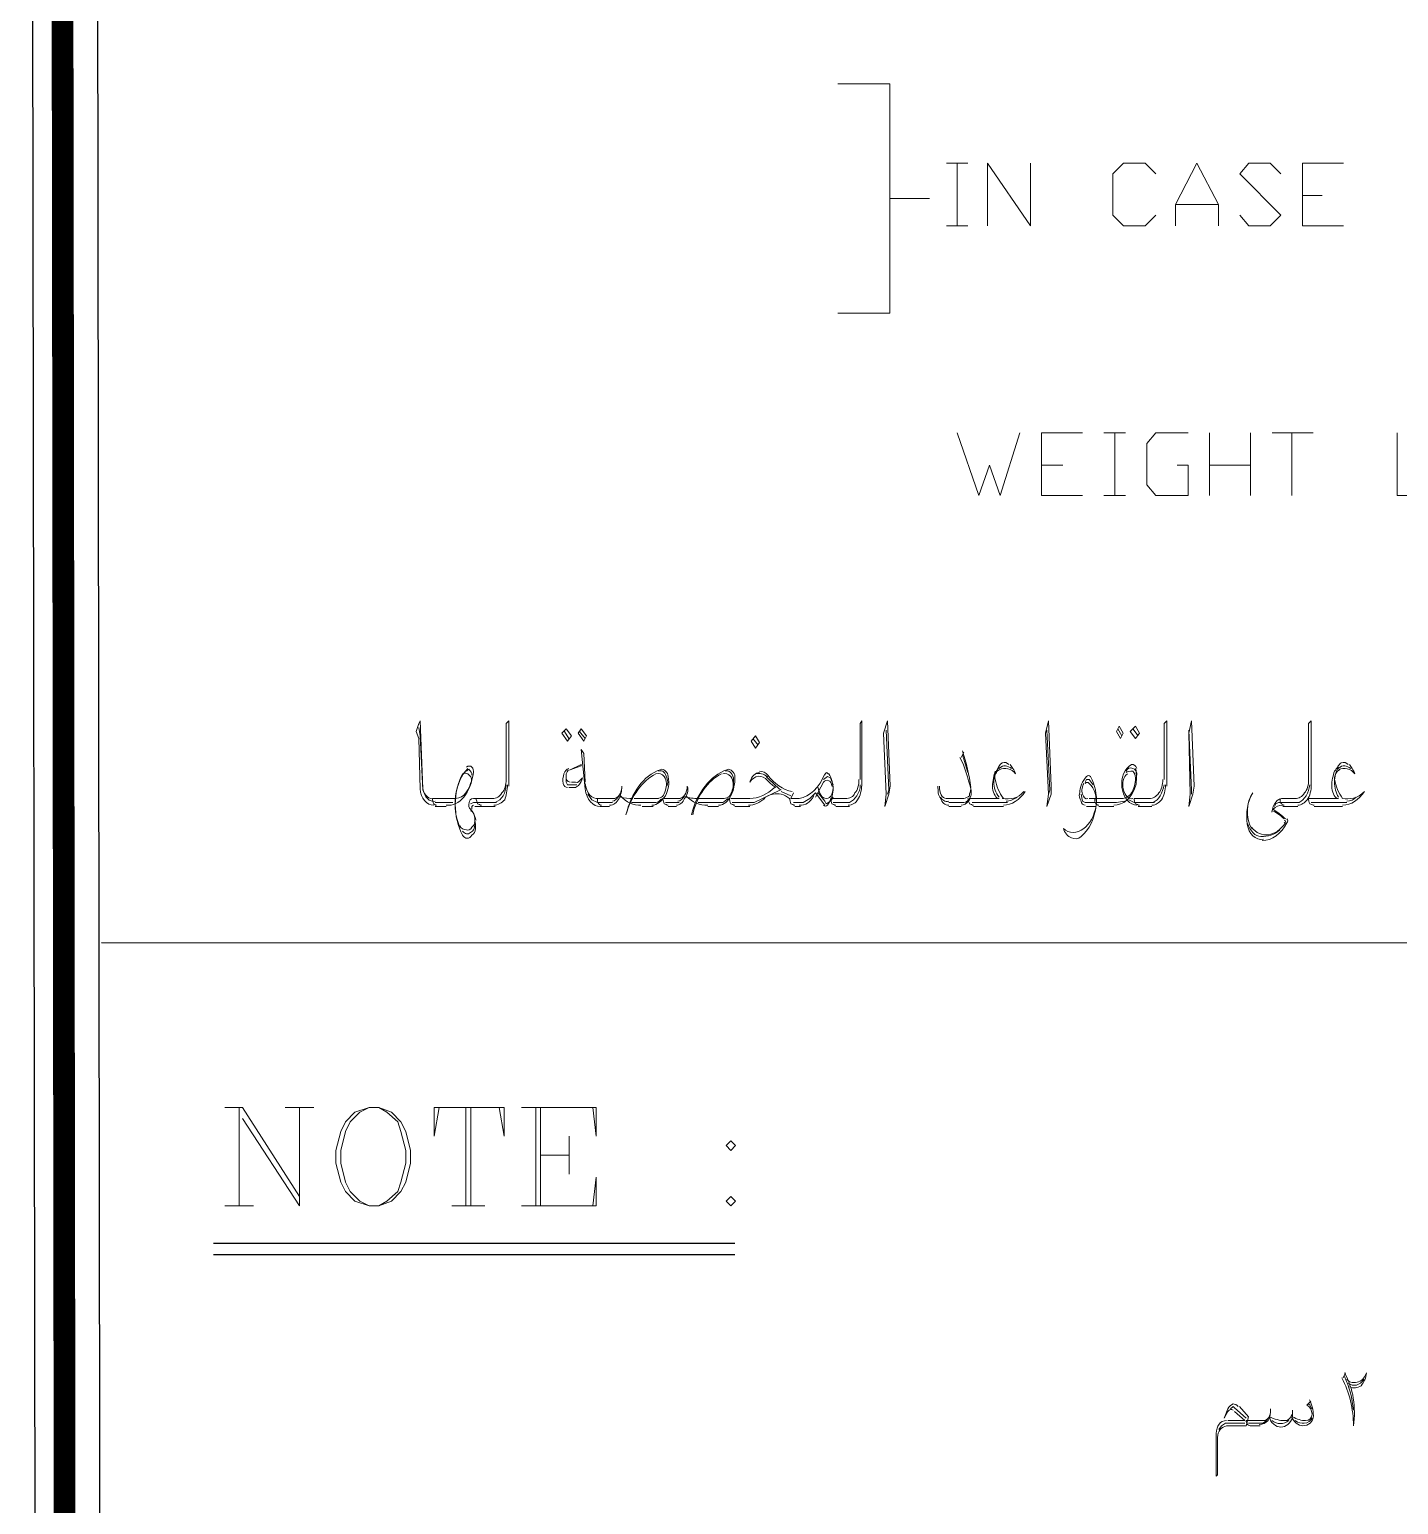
# Paper-space layout 'SM_Geared_A0' of a CAD drawing. Header units: millimetres. Extents: x 3 to 1211, y 0 to 841.
# Drawn here: x 1016.9 to 1087.3, y 631 to 706.8 of the extents above; entities that cross this region are included whole.
import ezdxf

# ---------------------------------------------------------------- set-up
doc = ezdxf.new("R2010")
doc.units = ezdxf.units.MM
doc.layers.add('ACDC BANDA', color=7, linetype='Continuous')

psp = doc.layouts.new('SM_Geared_A0')

# ---------------------------------------------------------------- linework, layer by layer
at = {"transparency": 33554666}
for p, q in [((1020.585, 659.884), (1170.022, 659.826)), ((1026.347, 644.416), (1053.145, 644.416)), ((1026.347, 643.837), (1053.145, 643.837))]:
    psp.add_line(p, q, dxfattribs=at)
at = {"lineweight": 20, "transparency": 33554666}
for points in [[(1058.453, 704.031), (1061.124, 704.031), (1061.124, 692.248), (1058.453, 692.248)], [(1064.03, 699.946), (1065.13, 699.946), (1065.13, 699.946)], [(1064.58, 699.946), (1064.58, 696.725), (1064.58, 696.725)], [(1066.151, 696.725), (1066.151, 699.946), (1068.351, 696.725), (1068.351, 699.946)], [(1074.793, 697.275), (1074.243, 696.725), (1073.143, 696.725), (1072.593, 697.275), (1072.593, 699.396), (1073.143, 699.946), (1074.243, 699.946), (1074.793, 699.396)], [(1075.814, 696.725), (1075.814, 697.825), (1076.914, 699.946), (1078.013, 697.825), (1078.013, 696.725)], [(1079.113, 697.275), (1079.585, 696.725), (1080.684, 696.725), (1081.234, 697.275), (1079.113, 699.396), (1079.585, 699.946), (1080.684, 699.946), (1081.234, 699.396)], [(1082.334, 696.725), (1082.334, 699.946), (1084.455, 699.946)], [(1061.124, 698.139), (1063.166, 698.139), (1063.166, 698.139)], [(1075.814, 697.825), (1078.013, 697.825), (1078.013, 697.825)], [(1082.334, 698.296), (1083.355, 698.296), (1083.355, 698.296)], [(1064.03, 696.725), (1065.13, 696.725), (1065.13, 696.725)], [(1082.334, 696.725), (1084.455, 696.725), (1084.455, 696.725)], [(1064.592, 686.079), (1065.691, 682.858), (1066.241, 684.429), (1066.791, 682.858), (1067.813, 686.079)], [(1068.912, 682.858), (1068.912, 686.079), (1071.033, 686.079)], [(1072.133, 686.079), (1073.233, 686.079), (1073.233, 686.079)], [(1072.683, 686.079), (1072.683, 682.858), (1072.683, 682.858)], [(1075.904, 684.429), (1076.454, 684.429), (1076.454, 682.858), (1074.804, 682.858), (1074.333, 683.408), (1074.333, 685.529), (1074.804, 686.079), (1076.454, 686.079)], [(1077.554, 682.858), (1077.554, 686.079), (1077.554, 686.079)], [(1079.675, 686.079), (1079.675, 682.858), (1079.675, 682.858)], [(1080.774, 686.079), (1082.895, 686.079), (1082.895, 686.079)], [(1081.796, 686.079), (1081.796, 682.858), (1081.796, 682.858)], [(1087.216, 686.079), (1087.216, 682.858), (1089.337, 682.858)], [(1068.912, 684.429), (1070.012, 684.429), (1070.012, 684.429)], [(1077.554, 684.429), (1079.675, 684.429), (1079.675, 684.429)], [(1068.912, 682.858), (1071.033, 682.858), (1071.033, 682.858)], [(1072.133, 682.858), (1073.233, 682.858), (1073.233, 682.858)], [(1037.116, 667.777), (1036.976, 671.28), (1036.906, 671.14), (1036.766, 670.719), (1036.906, 670.369), (1036.976, 667.777)], [(1041.39, 671.14), (1041.53, 671.28), (1041.53, 667.917)], [(1059.605, 671.14), (1059.675, 671.28), (1059.675, 667.917)], [(1075.228, 671.14), (1075.368, 671.28), (1075.368, 667.917)], [(1082.654, 671.14), (1082.794, 671.28), (1082.794, 667.917)], [(1037.116, 667.707), (1036.976, 670.509), (1036.906, 670.929)], [(1041.39, 668.267), (1041.39, 671.14), (1041.39, 671.14)], [(1044.613, 670.369), (1044.402, 670.719), (1044.402, 670.719)], [(1045.453, 670.369), (1045.173, 670.719), (1045.173, 670.719)], [(1059.605, 668.267), (1059.605, 671.14), (1059.605, 671.14)], [(1061.006, 667.497), (1061.076, 667.707), (1060.936, 670.789)], [(1069.273, 667.497), (1069.343, 667.707), (1069.203, 670.789)], [(1073.056, 670.509), (1072.846, 670.859), (1072.846, 670.859)], [(1073.897, 670.509), (1073.617, 670.859), (1073.617, 670.859)], [(1075.228, 668.267), (1075.228, 671.14), (1075.228, 671.14)], [(1076.629, 667.497), (1076.629, 667.707), (1076.489, 670.789)], [(1082.654, 668.267), (1082.654, 671.14), (1082.654, 671.14)], [(1045.453, 668.127), (1045.383, 669.598), (1045.243, 669.808), (1045.453, 667.777)], [(1054.351, 670.019), (1054.07, 670.369), (1054.07, 670.369)], [(1045.243, 668.968), (1045.243, 669.038), (1044.683, 668.758)], [(1064.929, 669.668), (1064.789, 669.388), (1064.789, 669.388)], [(1064.859, 669.528), (1065.14, 668.617), (1065.14, 668.617)], [(1045.033, 667.987), (1044.543, 667.987), (1044.472, 668.127), (1044.472, 668.407)], [(1044.683, 668.758), (1045.243, 668.968), (1045.243, 668.968)], [(1058.204, 667.987), (1058.064, 668.337), (1057.924, 668.407), (1057.713, 668.267)], [(1071.165, 668.127), (1071.235, 668.267), (1071.375, 668.267), (1071.585, 667.987)], [(1044.613, 667.847), (1044.963, 667.847), (1044.963, 667.847)], [(1044.963, 668.127), (1044.753, 668.127), (1044.753, 668.127)], [(1046.364, 667.076), (1046.084, 667.076), (1045.804, 667.216), (1045.593, 667.497)], [(1055.472, 667.707), (1054.14, 667.076), (1053.02, 667.076)], [(1056.032, 667.426), (1055.542, 667.637), (1055.542, 667.637)], [(1056.032, 667.286), (1056.172, 667.567), (1056.172, 667.567)], [(1057.293, 667.567), (1057.013, 667.286), (1056.663, 667.076), (1056.172, 667.076)], [(1057.713, 668.127), (1057.293, 667.356), (1057.293, 667.356)], [(1057.783, 666.936), (1057.293, 667.567), (1057.293, 667.567)], [(1057.433, 667.567), (1057.783, 667.146), (1057.854, 667.006), (1058.064, 667.146), (1058.204, 667.356)], [(1071.655, 667.076), (1071.165, 667.076), (1071.024, 667.146), (1070.954, 667.497)], [(1037.607, 667.286), (1038.728, 667.286), (1038.728, 667.286)], [(1038.658, 667.076), (1037.747, 667.076), (1037.747, 667.076)], [(1037.747, 666.866), (1037.957, 666.866), (1037.957, 666.866)], [(1038.307, 666.866), (1037.887, 666.866), (1037.887, 666.866)], [(1040.129, 667.076), (1039.709, 667.076), (1039.568, 667.006)], [(1040.059, 667.286), (1039.709, 667.286), (1039.709, 667.286)], [(1039.779, 666.866), (1040.269, 666.866), (1040.269, 666.866)], [(1039.919, 667.286), (1040.689, 667.286), (1040.689, 667.286)], [(1040.9, 667.076), (1040.059, 667.076), (1040.059, 667.076)], [(1040.829, 666.866), (1040.129, 666.866), (1040.129, 666.866)], [(1046.995, 667.286), (1046.084, 667.286), (1046.084, 667.286)], [(1046.854, 667.076), (1046.224, 667.076), (1046.224, 667.076)], [(1046.224, 666.866), (1046.504, 666.866), (1046.504, 666.866)], [(1046.364, 666.866), (1046.714, 666.866), (1046.714, 666.866)], [(1049.096, 667.076), (1047.835, 667.076), (1047.835, 667.076)], [(1047.975, 667.286), (1049.236, 667.286), (1049.236, 667.286)], [(1048.956, 666.866), (1048.396, 666.866), (1048.396, 666.866)], [(1050.357, 667.286), (1049.517, 667.286), (1049.517, 667.286)], [(1050.287, 667.076), (1049.587, 667.076), (1049.587, 667.076)], [(1049.727, 666.866), (1050.147, 666.866), (1050.147, 666.866)], [(1052.529, 667.076), (1051.268, 667.076), (1051.268, 667.076)], [(1051.338, 667.286), (1052.599, 667.286), (1052.599, 667.286)], [(1052.319, 666.866), (1051.758, 666.866), (1051.758, 666.866)], [(1053.93, 667.286), (1052.949, 667.286), (1052.949, 667.286)], [(1053.16, 666.866), (1053.93, 666.866), (1053.93, 666.866)], [(1056.032, 667.286), (1056.452, 667.286), (1056.452, 667.286)], [(1056.522, 666.866), (1056.242, 666.866), (1056.242, 666.866)], [(1058.134, 667.286), (1058.904, 667.286), (1058.904, 667.286)], [(1059.045, 667.076), (1058.204, 667.076), (1058.204, 667.076)], [(1059.045, 666.866), (1058.344, 666.866), (1058.344, 666.866)], [(1064.929, 667.286), (1064.019, 667.286), (1064.019, 667.286)], [(1064.929, 667.076), (1064.159, 667.076), (1064.159, 667.076)], [(1064.159, 666.866), (1064.789, 666.866), (1064.789, 666.866)], [(1066.751, 667.286), (1065.21, 667.286), (1065.21, 667.286)], [(1067.171, 667.076), (1065.35, 667.076), (1065.35, 667.076)], [(1065.42, 666.866), (1066.961, 666.866), (1066.961, 666.866)], [(1071.235, 666.866), (1071.725, 666.866), (1071.725, 666.866)], [(1071.725, 667.286), (1071.375, 667.286), (1071.375, 667.286)], [(1073.056, 667.286), (1071.655, 667.286), (1071.655, 667.286)], [(1073.196, 667.146), (1072.776, 667.076), (1071.725, 667.076)], [(1071.865, 666.866), (1072.636, 666.866), (1072.636, 666.866)], [(1073.967, 667.076), (1073.687, 667.076), (1073.406, 667.216)], [(1073.897, 667.286), (1073.687, 667.286), (1073.687, 667.286)], [(1073.757, 667.286), (1074.527, 667.286), (1074.527, 667.286)], [(1074.737, 667.076), (1073.897, 667.076), (1073.897, 667.076)], [(1073.897, 666.866), (1074.107, 666.866), (1074.107, 666.866)], [(1074.597, 666.866), (1073.967, 666.866), (1073.967, 666.866)], [(1081.463, 667.076), (1081.113, 667.076), (1080.973, 667.006), (1080.903, 666.866)], [(1081.253, 667.286), (1081.953, 667.286), (1081.953, 667.286)], [(1082.164, 667.076), (1081.323, 667.076), (1081.323, 667.076)], [(1081.323, 666.866), (1081.533, 666.866), (1081.533, 666.866)], [(1082.094, 666.866), (1081.463, 666.866), (1081.463, 666.866)], [(1084.195, 667.286), (1082.654, 667.286), (1082.654, 667.286)], [(1084.616, 667.076), (1082.794, 667.076), (1082.794, 667.076)], [(1082.934, 666.866), (1084.405, 666.866), (1084.405, 666.866)], [(1026.933, 651.39), (1027.83, 651.39), (1027.83, 651.39)], [(1027.667, 651.39), (1027.667, 646.334), (1027.667, 646.334)], [(1027.83, 651.39), (1030.766, 646.823), (1030.766, 646.823)], [(1027.83, 650.819), (1030.766, 646.334), (1030.766, 651.39)], [(1030.032, 651.39), (1031.5, 651.39), (1031.5, 651.39)], [(1034.354, 651.39), (1033.62, 651.145), (1033.13, 650.656), (1032.886, 650.166), (1032.641, 649.188), (1032.641, 648.535), (1032.886, 647.557), (1033.13, 647.068), (1033.62, 646.578), (1034.354, 646.334), (1034.843, 646.334), (1035.495, 646.578), (1035.985, 647.068), (1036.229, 647.557), (1036.474, 648.535), (1036.474, 649.188), (1036.229, 650.166), (1035.985, 650.656), (1035.495, 651.145), (1034.843, 651.39), (1034.354, 651.39), (1033.864, 651.145), (1033.375, 650.656), (1033.13, 650.166), (1032.886, 649.188), (1032.886, 648.535), (1033.13, 647.557), (1033.375, 647.068), (1033.864, 646.578), (1034.354, 646.334)], [(1034.843, 646.334), (1035.251, 646.578), (1035.821, 647.068), (1035.985, 647.557), (1036.229, 648.535), (1036.229, 649.188), (1035.985, 650.166), (1035.821, 650.656), (1035.251, 651.145), (1034.843, 651.39)], [(1037.942, 651.39), (1037.697, 649.922), (1037.697, 651.39), (1041.285, 651.39), (1041.285, 649.922), (1041.04, 651.39)], [(1039.328, 651.39), (1039.328, 646.334), (1039.328, 646.334)], [(1039.573, 651.39), (1039.573, 646.334), (1039.573, 646.334)], [(1042.182, 651.39), (1046.015, 651.39), (1046.015, 649.922), (1045.852, 651.39)], [(1042.916, 651.39), (1042.916, 646.334), (1042.916, 646.334)], [(1043.161, 651.39), (1043.161, 646.334), (1043.161, 646.334)], [(1044.628, 649.922), (1044.628, 647.965), (1044.628, 647.965)], [(1043.161, 648.943), (1044.628, 648.943), (1044.628, 648.943)], [(1042.182, 646.334), (1046.015, 646.334), (1046.015, 647.802), (1045.852, 646.334)], [(1026.933, 646.334), (1028.401, 646.334), (1028.401, 646.334)], [(1038.594, 646.334), (1040.306, 646.334), (1040.306, 646.334)], [(1084.56, 637.752), (1084.427, 637.486), (1084.427, 637.486)], [(1078.308, 635.424), (1078.508, 635.89), (1078.508, 635.89)], [(1078.508, 635.757), (1078.308, 635.424), (1078.308, 635.424)], [(1079.107, 636.023), (1079.572, 635.491), (1079.439, 635.025), (1078.441, 635.025)], [(1078.508, 635.291), (1079.373, 635.291), (1078.841, 635.757)], [(1078.641, 635.89), (1078.774, 636.023), (1078.841, 635.956), (1079.439, 635.424)], [(1082.765, 636.289), (1082.565, 636.089), (1082.565, 636.089)], [(1079.373, 635.158), (1078.375, 635.158), (1078.175, 635.025), (1078.042, 634.826)], [(1080.304, 635.291), (1079.439, 635.291), (1079.439, 635.291)], [(1080.304, 635.158), (1079.572, 635.158), (1079.572, 635.158)], [(1079.705, 635.025), (1080.171, 635.025), (1080.171, 635.025)], [(1077.976, 634.427), (1077.976, 632.498), (1077.909, 632.431), (1077.909, 634.626)]]:
    psp.add_lwpolyline(points, dxfattribs=at)
for points in [[(1060.866, 666.866), (1061.076, 667.497), (1061.146, 667.917), (1061.006, 671.28), (1060.796, 670.649), (1060.936, 667.497)], [(1069.203, 666.866), (1069.413, 667.497), (1069.413, 667.917), (1069.273, 671.28), (1069.133, 670.649), (1069.273, 667.497)], [(1076.489, 666.866), (1076.699, 667.497), (1076.769, 667.917), (1076.629, 671.28), (1076.489, 670.649), (1076.559, 667.497)], [(1044.753, 670.509), (1044.472, 670.859), (1044.262, 670.649), (1044.543, 670.229)], [(1045.523, 670.509), (1045.243, 670.859), (1045.103, 670.649), (1045.383, 670.229)], [(1054.421, 670.159), (1054.211, 670.509), (1054, 670.229), (1054.211, 669.878)], [(1073.126, 670.649), (1072.916, 670.999), (1072.776, 670.719), (1072.986, 670.369)], [(1073.967, 670.649), (1073.757, 670.999), (1073.476, 670.719), (1073.757, 670.369)], [(1052.946, 649.677), (1052.701, 649.432), (1052.946, 649.188), (1053.191, 649.432)], [(1052.946, 646.823), (1052.701, 646.578), (1052.946, 646.334), (1053.191, 646.578)]]:
    psp.add_lwpolyline(points, close=True, dxfattribs=at)
at = {"lineweight": 20, "transparency": 33554666, "extrusion": (0, 0, 9.96918)}
for points in [[(1065.28, 667.777), (1065.14, 668.337), (1064.999, 668.898), (1064.719, 669.388)], [(1065.28, 667.847), (1065.21, 668.477), (1065.069, 669.108), (1064.859, 669.738)], [(1066.891, 669.108), (1066.751, 669.038), (1066.681, 668.828), (1066.611, 668.687)], [(1067.381, 668.828), (1067.171, 668.968), (1066.961, 669.038), (1066.751, 668.828)], [(1067.241, 669.038), (1067.171, 669.108), (1067.031, 669.178), (1066.891, 669.108)], [(1067.592, 668.547), (1067.522, 668.758), (1067.381, 668.898), (1067.311, 669.038)], [(1073.827, 668.828), (1073.757, 668.968), (1073.687, 669.038), (1073.546, 669.038)], [(1084.335, 669.108), (1084.195, 669.038), (1084.125, 668.828), (1083.985, 668.687)], [(1084.826, 668.828), (1084.616, 668.968), (1084.405, 669.038), (1084.195, 668.828)], [(1084.686, 669.038), (1084.616, 669.108), (1084.476, 669.178), (1084.335, 669.108)], [(1085.036, 668.547), (1084.966, 668.758), (1084.826, 668.898), (1084.756, 669.038)], [(1038.307, 666.936), (1039.008, 666.866), (1039.568, 667.567), (1039.709, 668.617)], [(1039.428, 668.828), (1038.728, 668.127), (1038.588, 666.796), (1039.008, 665.815)], [(1039.148, 668.547), (1038.658, 667.637), (1038.658, 666.306), (1039.148, 665.395)], [(1044.613, 668.828), (1044.402, 668.758), (1044.262, 668.407), (1044.332, 668.057)], [(1044.963, 667.847), (1045.103, 667.917), (1045.243, 668.057), (1045.313, 668.337)], [(1044.963, 668.127), (1045.103, 668.057), (1045.173, 668.197), (1045.313, 668.337)], [(1049.306, 668.758), (1048.466, 668.477), (1047.835, 667.567), (1047.555, 666.446)], [(1049.096, 668.547), (1048.396, 668.197), (1047.835, 667.426), (1047.555, 666.446)], [(1049.657, 668.337), (1049.587, 668.617), (1049.447, 668.758), (1049.236, 668.687)], [(1049.657, 667.917), (1049.727, 668.057), (1049.727, 668.197), (1049.657, 668.337)], [(1052.739, 668.758), (1051.899, 668.477), (1051.198, 667.567), (1050.918, 666.446)], [(1052.459, 668.547), (1051.758, 668.197), (1051.198, 667.426), (1050.988, 666.446)], [(1053.09, 668.337), (1053.02, 668.617), (1052.809, 668.758), (1052.669, 668.687)], [(1053.09, 667.917), (1053.09, 668.057), (1053.09, 668.197), (1053.09, 668.337)], [(1054.421, 668.617), (1054.211, 668.617), (1054, 668.407), (1053.93, 668.127)], [(1054.841, 668.197), (1054.561, 668.547), (1054.14, 668.477), (1053.93, 668.127)], [(1054.841, 668.407), (1054.631, 668.547), (1054.421, 668.617), (1054.211, 668.547)], [(1054.841, 668.477), (1054.771, 668.617), (1054.561, 668.687), (1054.421, 668.687)], [(1054.771, 668.407), (1055.051, 668.127), (1055.261, 667.917), (1055.542, 667.707)], [(1054.841, 668.477), (1055.191, 668.057), (1055.612, 667.707), (1056.102, 667.637)], [(1056.452, 667.286), (1057.013, 667.356), (1057.503, 667.847), (1057.783, 668.547)], [(1066.541, 668.687), (1066.471, 668.477), (1066.401, 668.197), (1066.401, 667.917)], [(1066.751, 668.758), (1066.611, 668.687), (1066.471, 668.477), (1066.541, 668.267)], [(1066.541, 668.267), (1066.611, 667.917), (1066.751, 667.567), (1066.961, 667.286)], [(1067.592, 668.547), (1067.381, 668.828), (1067.031, 668.898), (1066.751, 668.758)], [(1071.235, 668.407), (1071.024, 668.197), (1070.884, 667.847), (1070.884, 667.567)], [(1071.445, 668.407), (1071.375, 668.477), (1071.305, 668.477), (1071.235, 668.407)], [(1071.725, 666.936), (1071.795, 667.497), (1071.655, 667.987), (1071.445, 668.407)], [(1073.757, 667.917), (1073.827, 668.197), (1073.827, 668.547), (1073.757, 668.828)], [(1083.985, 668.687), (1083.915, 668.477), (1083.845, 668.197), (1083.845, 667.917)], [(1084.265, 668.758), (1084.055, 668.687), (1083.985, 668.477), (1083.985, 668.267)], [(1083.985, 668.267), (1084.055, 667.917), (1084.195, 667.567), (1084.405, 667.286)], [(1085.036, 668.547), (1084.826, 668.828), (1084.476, 668.898), (1084.195, 668.758)], [(1036.976, 667.777), (1036.976, 667.286), (1037.327, 666.936), (1037.677, 666.936)], [(1037.116, 667.777), (1037.186, 667.426), (1037.467, 667.216), (1037.677, 667.286)], [(1037.116, 667.777), (1037.186, 667.356), (1037.467, 667.076), (1037.747, 667.146)], [(1038.658, 667.286), (1039.078, 667.216), (1039.428, 667.567), (1039.568, 668.057)], [(1040.829, 667.076), (1041.18, 667.216), (1041.39, 667.567), (1041.39, 667.987)], [(1044.332, 668.057), (1044.332, 667.917), (1044.472, 667.847), (1044.543, 667.847)], [(1045.453, 668.057), (1045.523, 667.567), (1045.804, 667.216), (1046.154, 667.286)], [(1045.453, 667.777), (1045.523, 667.216), (1045.874, 666.866), (1046.224, 666.866)], [(1046.925, 667.286), (1047.135, 667.286), (1047.345, 667.567), (1047.345, 667.917)], [(1049.166, 667.286), (1049.377, 667.286), (1049.517, 667.426), (1049.587, 667.707)], [(1050.287, 667.286), (1050.497, 667.286), (1050.708, 667.567), (1050.708, 667.917)], [(1052.599, 667.286), (1052.809, 667.286), (1052.949, 667.426), (1053.02, 667.707)], [(1053.93, 667.286), (1054.351, 667.286), (1054.841, 667.497), (1055.191, 667.847)], [(1055.121, 667.497), (1054.911, 667.497), (1054.771, 667.356), (1054.631, 667.286)], [(1054.841, 668.197), (1054.981, 668.057), (1055.121, 667.917), (1055.261, 667.847)], [(1055.962, 667.286), (1055.682, 667.497), (1055.402, 667.567), (1055.121, 667.497)], [(1057.433, 667.847), (1057.503, 667.497), (1057.643, 667.286), (1057.854, 667.286)], [(1059.045, 667.076), (1059.325, 667.216), (1059.605, 667.567), (1059.605, 667.987)], [(1063.668, 667.917), (1063.668, 667.567), (1063.808, 667.286), (1064.019, 667.286)], [(1066.401, 667.917), (1066.401, 667.637), (1066.541, 667.356), (1066.681, 667.286)], [(1066.891, 667.286), (1067.311, 667.216), (1067.732, 667.286), (1068.012, 667.637)], [(1066.961, 666.936), (1067.381, 666.936), (1067.802, 667.216), (1068.082, 667.637)], [(1071.375, 668.057), (1071.305, 668.127), (1071.235, 668.127), (1071.165, 668.057)], [(1071.725, 666.936), (1071.795, 667.356), (1071.655, 667.777), (1071.375, 668.057)], [(1072.636, 666.936), (1073.126, 666.936), (1073.546, 667.286), (1073.757, 667.917)], [(1074.667, 667.076), (1074.948, 667.216), (1075.158, 667.567), (1075.228, 667.987)], [(1079.782, 667.567), (1079.431, 667.076), (1079.431, 666.306), (1079.712, 665.745)], [(1079.782, 667.567), (1079.501, 667.146), (1079.431, 666.516), (1079.501, 665.955)], [(1082.164, 667.076), (1082.444, 667.216), (1082.654, 667.567), (1082.724, 667.987)], [(1083.845, 667.917), (1083.845, 667.637), (1083.985, 667.356), (1084.125, 667.286)], [(1084.405, 666.936), (1084.826, 666.936), (1085.246, 667.216), (1085.526, 667.637)], [(1084.405, 667.286), (1084.756, 667.216), (1085.176, 667.286), (1085.526, 667.637)], [(1039.849, 666.165), (1039.779, 666.376), (1039.709, 666.586), (1039.568, 666.726)], [(1046.854, 667.146), (1046.995, 667.146), (1047.065, 667.286), (1047.205, 667.426)], [(1047.275, 667.426), (1047.555, 667.076), (1047.975, 666.936), (1048.326, 666.936)], [(1047.275, 667.356), (1047.485, 667.286), (1047.695, 667.286), (1047.905, 667.286)], [(1049.096, 667.076), (1049.236, 667.076), (1049.306, 667.216), (1049.447, 667.286)], [(1050.217, 667.146), (1050.357, 667.146), (1050.497, 667.286), (1050.568, 667.426)], [(1050.638, 667.426), (1050.988, 667.076), (1051.338, 666.936), (1051.758, 666.936)], [(1050.638, 667.356), (1050.918, 667.286), (1051.128, 667.286), (1051.338, 667.286)], [(1052.459, 667.076), (1052.599, 667.076), (1052.739, 667.216), (1052.809, 667.286)], [(1053.86, 666.936), (1054.14, 666.936), (1054.421, 667.076), (1054.701, 667.286)], [(1056.452, 666.936), (1056.803, 666.936), (1057.013, 667.076), (1057.223, 667.426)], [(1057.713, 666.936), (1057.783, 666.866), (1057.854, 666.866), (1057.924, 666.936)], [(1063.738, 667.356), (1063.808, 667.216), (1063.949, 667.076), (1064.159, 667.146)], [(1064.929, 667.076), (1065.069, 667.076), (1065.21, 667.216), (1065.28, 667.426)], [(1067.101, 667.146), (1067.311, 667.146), (1067.451, 667.216), (1067.662, 667.356)], [(1070.954, 665.325), (1071.375, 665.675), (1071.655, 666.235), (1071.725, 666.936)], [(1081.323, 667.286), (1081.043, 667.286), (1080.833, 667.006), (1080.762, 666.586)], [(1081.323, 666.936), (1081.113, 666.936), (1080.973, 666.866), (1080.833, 666.726)], [(1081.463, 666.235), (1081.253, 666.446), (1081.043, 666.586), (1080.833, 666.726)], [(1084.616, 667.146), (1084.826, 667.146), (1084.966, 667.216), (1085.106, 667.356)], [(1079.501, 666.025), (1079.642, 665.605), (1079.922, 665.325), (1080.202, 665.325)], [(1079.501, 665.955), (1079.571, 665.465), (1079.922, 665.115), (1080.342, 665.185)], [(1079.712, 665.815), (1080.202, 665.185), (1080.973, 665.325), (1081.463, 666.025)], [(1080.272, 665.115), (1080.762, 665.115), (1081.253, 665.465), (1081.533, 666.025)], [(1081.393, 666.235), (1081.183, 666.446), (1080.973, 666.586), (1080.762, 666.656)], [(1081.533, 666.025), (1081.603, 666.095), (1081.603, 666.165), (1081.533, 666.235)], [(1080.202, 665.325), (1080.552, 665.325), (1080.903, 665.395), (1081.183, 665.675)], [(1084.96, 635.025), (1084.96, 635.89), (1084.76, 636.755), (1084.361, 637.486)], [(1084.96, 635.025), (1085.093, 635.956), (1084.96, 636.954), (1084.494, 637.752)], [(1084.96, 635.823), (1084.893, 636.422), (1084.76, 637.021), (1084.494, 637.553)], [(1084.694, 637.22), (1084.96, 637.021), (1085.292, 637.087), (1085.492, 637.42)], [(1078.774, 635.823), (1078.707, 635.89), (1078.574, 635.89), (1078.508, 635.757)], [(1080.304, 635.291), (1080.57, 635.291), (1080.703, 635.557), (1080.703, 635.823)], [(1081.767, 635.557), (1081.834, 635.624), (1081.834, 635.69), (1081.834, 635.823)], [(1081.834, 635.491), (1081.834, 635.624), (1081.834, 635.69), (1081.834, 635.823)], [(1082.831, 635.89), (1082.765, 635.956), (1082.765, 636.089), (1082.632, 636.156)], [(1082.898, 635.557), (1082.898, 635.823), (1082.831, 636.089), (1082.698, 636.355)], [(1078.441, 635.291), (1078.109, 635.291), (1077.909, 635.025), (1077.909, 634.626)], [(1078.441, 635.025), (1078.175, 634.959), (1077.976, 634.759), (1077.976, 634.427)], [(1080.237, 635.158), (1080.37, 635.158), (1080.503, 635.291), (1080.57, 635.424)], [(1080.636, 635.491), (1080.902, 635.358), (1081.168, 635.291), (1081.434, 635.291)], [(1080.769, 635.291), (1081.035, 635.092), (1081.368, 635.092), (1081.634, 635.291)], [(1081.434, 635.291), (1081.567, 635.291), (1081.7, 635.358), (1081.767, 635.557)], [(1081.767, 635.491), (1081.9, 635.225), (1082.1, 635.025), (1082.366, 635.025)], [(1081.834, 635.491), (1082.033, 635.358), (1082.299, 635.291), (1082.499, 635.291)], [(1082.366, 635.025), (1082.632, 635.025), (1082.898, 635.225), (1082.898, 635.557)]]:
    psp.add_open_spline(points, degree=3, dxfattribs=at)
for points in [[(1073.546, 669.038), (1073.196, 668.828), (1072.986, 668.337), (1073.056, 667.847), (1073.056, 667.847), (1073.126, 667.286), (1073.476, 666.936), (1073.827, 666.936)], [(1039.568, 668.057), (1039.638, 668.197), (1039.638, 668.407), (1039.498, 668.477), (1039.498, 668.477), (1039.428, 668.617), (1039.218, 668.617), (1039.148, 668.547)], [(1039.709, 668.617), (1039.709, 668.687), (1039.709, 668.828), (1039.638, 668.898), (1039.638, 668.898), (1039.568, 668.968), (1039.428, 668.968), (1039.358, 668.898)], [(1039.638, 668.477), (1039.638, 668.617), (1039.568, 668.687), (1039.498, 668.758), (1039.498, 668.758), (1039.498, 668.828), (1039.428, 668.758), (1039.358, 668.687)], [(1040.689, 667.286), (1040.9, 667.286), (1041.04, 667.356), (1041.18, 667.567), (1041.18, 667.567), (1041.32, 667.707), (1041.39, 667.987), (1041.39, 668.267)], [(1044.683, 668.758), (1044.543, 668.758), (1044.472, 668.617), (1044.472, 668.407), (1044.472, 668.407), (1044.472, 668.267), (1044.543, 668.127), (1044.683, 668.127)], [(1048.886, 666.936), (1049.166, 666.936), (1049.377, 667.146), (1049.587, 667.426), (1049.587, 667.426), (1049.727, 667.707), (1049.797, 668.057), (1049.727, 668.407)], [(1049.587, 667.707), (1049.657, 667.917), (1049.657, 668.197), (1049.517, 668.407), (1049.517, 668.407), (1049.447, 668.547), (1049.236, 668.617), (1049.096, 668.547)], [(1049.727, 668.407), (1049.727, 668.547), (1049.657, 668.617), (1049.587, 668.687), (1049.587, 668.687), (1049.517, 668.758), (1049.447, 668.828), (1049.306, 668.758)], [(1052.319, 666.936), (1052.599, 666.936), (1052.809, 667.146), (1052.949, 667.426), (1052.949, 667.426), (1053.09, 667.707), (1053.16, 668.057), (1053.16, 668.407)], [(1053.02, 667.707), (1053.09, 667.917), (1053.09, 668.197), (1052.949, 668.407), (1052.949, 668.407), (1052.809, 668.547), (1052.669, 668.617), (1052.529, 668.547)], [(1053.16, 668.407), (1053.16, 668.547), (1053.09, 668.617), (1053.02, 668.687), (1053.02, 668.687), (1052.949, 668.758), (1052.809, 668.828), (1052.739, 668.758)], [(1058.134, 667.917), (1058.134, 668.057), (1058.064, 668.197), (1057.994, 668.197), (1057.994, 668.197), (1057.854, 668.267), (1057.783, 668.197), (1057.713, 668.127)], [(1057.994, 668.547), (1057.924, 668.547), (1057.924, 668.617), (1057.854, 668.617), (1057.854, 668.617), (1057.854, 668.617), (1057.783, 668.547), (1057.783, 668.477)], [(1057.924, 666.936), (1058.064, 667.146), (1058.204, 667.426), (1058.204, 667.707), (1058.204, 667.707), (1058.204, 667.987), (1058.134, 668.337), (1057.994, 668.547)], [(1058.834, 667.286), (1059.045, 667.286), (1059.255, 667.356), (1059.325, 667.567), (1059.325, 667.567), (1059.465, 667.707), (1059.535, 667.987), (1059.535, 668.267)], [(1066.751, 668.898), (1066.541, 668.687), (1066.471, 668.407), (1066.471, 668.127), (1066.471, 668.127), (1066.471, 667.847), (1066.541, 667.567), (1066.751, 667.356)], [(1073.336, 668.547), (1073.126, 668.407), (1073.056, 668.057), (1073.126, 667.777), (1073.126, 667.777), (1073.196, 667.426), (1073.406, 667.216), (1073.617, 667.286)], [(1073.056, 667.286), (1073.196, 667.286), (1073.406, 667.356), (1073.546, 667.567), (1073.546, 667.567), (1073.687, 667.777), (1073.757, 668.057), (1073.757, 668.337)], [(1073.827, 668.477), (1073.827, 668.617), (1073.757, 668.828), (1073.617, 668.828), (1073.617, 668.828), (1073.476, 668.898), (1073.336, 668.828), (1073.266, 668.687)], [(1073.757, 668.337), (1073.757, 668.477), (1073.687, 668.617), (1073.617, 668.687), (1073.617, 668.687), (1073.476, 668.687), (1073.336, 668.687), (1073.266, 668.617)], [(1074.457, 667.286), (1074.667, 667.286), (1074.808, 667.356), (1074.948, 667.567), (1074.948, 667.567), (1075.088, 667.707), (1075.158, 667.987), (1075.158, 668.267)], [(1081.953, 667.286), (1082.164, 667.286), (1082.304, 667.356), (1082.444, 667.567), (1082.444, 667.567), (1082.584, 667.707), (1082.654, 667.987), (1082.654, 668.267)], [(1084.195, 668.898), (1084.055, 668.687), (1083.985, 668.407), (1083.985, 668.127), (1083.985, 668.127), (1083.985, 667.847), (1084.055, 667.567), (1084.195, 667.356)], [(1040.759, 666.936), (1040.97, 666.936), (1041.18, 667.076), (1041.32, 667.216), (1041.32, 667.216), (1041.39, 667.426), (1041.46, 667.707), (1041.46, 667.987)], [(1046.714, 666.936), (1046.925, 666.936), (1047.065, 667.076), (1047.205, 667.286), (1047.205, 667.286), (1047.275, 667.426), (1047.345, 667.707), (1047.345, 667.917)], [(1050.147, 666.936), (1050.287, 666.936), (1050.497, 667.076), (1050.568, 667.286), (1050.568, 667.286), (1050.708, 667.426), (1050.778, 667.707), (1050.708, 667.917)], [(1057.854, 667.286), (1057.994, 667.286), (1058.064, 667.356), (1058.134, 667.497), (1058.134, 667.497), (1058.204, 667.637), (1058.204, 667.777), (1058.204, 667.917)], [(1058.974, 666.936), (1059.185, 666.936), (1059.395, 667.076), (1059.465, 667.216), (1059.465, 667.216), (1059.605, 667.426), (1059.675, 667.707), (1059.675, 667.987)], [(1063.598, 667.917), (1063.598, 667.707), (1063.598, 667.426), (1063.738, 667.286), (1063.738, 667.286), (1063.808, 667.076), (1063.949, 666.936), (1064.159, 666.936)], [(1064.789, 666.936), (1064.929, 666.936), (1065.069, 667.006), (1065.21, 667.216), (1065.21, 667.216), (1065.28, 667.356), (1065.35, 667.567), (1065.28, 667.777)], [(1064.929, 667.286), (1064.999, 667.286), (1065.14, 667.356), (1065.21, 667.426), (1065.21, 667.426), (1065.21, 667.567), (1065.28, 667.637), (1065.28, 667.777)], [(1070.884, 667.567), (1070.814, 667.426), (1070.884, 667.286), (1070.954, 667.146), (1070.954, 667.146), (1070.954, 667.006), (1071.094, 666.936), (1071.165, 666.936)], [(1071.094, 668.057), (1071.024, 667.917), (1070.954, 667.707), (1071.024, 667.497), (1071.024, 667.497), (1071.094, 667.356), (1071.165, 667.216), (1071.305, 667.286)], [(1074.597, 666.936), (1074.808, 666.936), (1074.948, 667.076), (1075.088, 667.216), (1075.088, 667.216), (1075.228, 667.426), (1075.298, 667.707), (1075.298, 667.987)], [(1082.094, 666.936), (1082.304, 666.936), (1082.444, 667.076), (1082.584, 667.216), (1082.584, 667.216), (1082.724, 667.426), (1082.794, 667.707), (1082.794, 667.987)], [(1037.607, 667.286), (1037.607, 667.216), (1037.607, 667.076), (1037.677, 667.006), (1037.677, 667.006), (1037.677, 667.006), (1037.747, 666.936), (1037.817, 666.936)], [(1039.709, 667.286), (1039.568, 667.286), (1039.498, 667.146), (1039.498, 667.076), (1039.498, 667.076), (1039.428, 666.936), (1039.498, 666.796), (1039.568, 666.726)], [(1039.709, 666.936), (1039.709, 666.936), (1039.638, 666.936), (1039.638, 666.866), (1039.638, 666.866), (1039.638, 666.866), (1039.638, 666.796), (1039.638, 666.726)], [(1039.849, 667.286), (1039.849, 667.216), (1039.919, 667.076), (1039.919, 667.006), (1039.919, 667.006), (1039.989, 667.006), (1040.059, 666.936), (1040.129, 666.936)], [(1046.084, 667.286), (1046.084, 667.216), (1046.084, 667.076), (1046.154, 667.006), (1046.154, 667.006), (1046.154, 667.006), (1046.224, 666.936), (1046.294, 666.936)], [(1049.447, 667.286), (1049.447, 667.216), (1049.517, 667.076), (1049.517, 667.006), (1049.517, 667.006), (1049.587, 667.006), (1049.657, 666.936), (1049.727, 666.936)], [(1052.879, 667.286), (1052.879, 667.216), (1052.879, 667.076), (1052.949, 667.006), (1052.949, 667.006), (1053.02, 667.006), (1053.09, 666.936), (1053.16, 666.936)], [(1055.962, 667.286), (1055.962, 667.216), (1056.032, 667.076), (1056.032, 667.006), (1056.032, 667.006), (1056.102, 667.006), (1056.172, 666.936), (1056.242, 666.936)], [(1058.064, 667.286), (1058.064, 667.216), (1058.134, 667.076), (1058.134, 667.006), (1058.134, 667.006), (1058.204, 667.006), (1058.274, 666.936), (1058.344, 666.936)], [(1065.14, 667.286), (1065.14, 667.216), (1065.21, 667.076), (1065.21, 667.006), (1065.21, 667.006), (1065.28, 667.006), (1065.35, 666.936), (1065.42, 666.936)], [(1070.044, 665.745), (1070.324, 665.465), (1070.744, 665.465), (1071.094, 665.745), (1071.094, 665.745), (1071.375, 665.955), (1071.655, 666.376), (1071.725, 666.936)], [(1071.655, 667.286), (1071.655, 667.216), (1071.655, 667.076), (1071.725, 667.006), (1071.725, 667.006), (1071.725, 667.006), (1071.795, 666.936), (1071.865, 666.936)], [(1073.687, 667.286), (1073.687, 667.216), (1073.687, 667.076), (1073.757, 667.006), (1073.757, 667.006), (1073.827, 667.006), (1073.897, 666.936), (1073.967, 666.936)], [(1081.183, 667.286), (1081.183, 667.216), (1081.183, 667.076), (1081.253, 667.006), (1081.253, 667.006), (1081.323, 667.006), (1081.323, 666.936), (1081.393, 666.936)], [(1082.654, 667.286), (1082.654, 667.216), (1082.654, 667.076), (1082.724, 667.006), (1082.724, 667.006), (1082.794, 667.006), (1082.864, 666.936), (1082.934, 666.936)], [(1039.148, 665.395), (1039.288, 665.185), (1039.498, 665.185), (1039.638, 665.395), (1039.638, 665.395), (1039.849, 665.535), (1039.849, 665.885), (1039.779, 666.165)], [(1039.148, 665.605), (1039.288, 665.465), (1039.428, 665.395), (1039.568, 665.535), (1039.568, 665.535), (1039.709, 665.605), (1039.779, 665.745), (1039.779, 665.955)], [(1039.638, 665.815), (1039.779, 665.885), (1039.779, 666.095), (1039.779, 666.235), (1039.779, 666.235), (1039.779, 666.446), (1039.709, 666.586), (1039.568, 666.656)], [(1081.393, 666.025), (1081.463, 666.025), (1081.463, 666.095), (1081.463, 666.095), (1081.463, 666.095), (1081.463, 666.165), (1081.463, 666.165), (1081.393, 666.165)], [(1039.008, 665.885), (1039.078, 665.745), (1039.218, 665.675), (1039.358, 665.675), (1039.358, 665.675), (1039.428, 665.605), (1039.568, 665.675), (1039.638, 665.815)], [(1070.044, 665.745), (1070.114, 665.535), (1070.254, 665.325), (1070.464, 665.255), (1070.464, 665.255), (1070.604, 665.185), (1070.814, 665.185), (1070.954, 665.325)], [(1084.627, 637.42), (1084.76, 637.22), (1085.026, 637.22), (1085.226, 637.287), (1085.226, 637.287), (1085.425, 637.353), (1085.558, 637.553), (1085.625, 637.752)], [(1084.76, 637.021), (1084.96, 636.954), (1085.159, 636.954), (1085.359, 637.087), (1085.359, 637.087), (1085.492, 637.287), (1085.625, 637.486), (1085.625, 637.752)], [(1079.04, 636.023), (1078.974, 636.089), (1078.841, 636.156), (1078.774, 636.156), (1078.774, 636.156), (1078.641, 636.089), (1078.574, 636.023), (1078.508, 635.89)], [(1080.104, 635.092), (1080.304, 635.092), (1080.437, 635.158), (1080.57, 635.291), (1080.57, 635.291), (1080.703, 635.491), (1080.703, 635.69), (1080.703, 635.89)], [(1082.499, 635.291), (1082.698, 635.291), (1082.831, 635.424), (1082.831, 635.624), (1082.831, 635.624), (1082.831, 635.823), (1082.698, 636.023), (1082.565, 636.089)], [(1079.439, 635.291), (1079.439, 635.225), (1079.506, 635.158), (1079.506, 635.092), (1079.506, 635.092), (1079.572, 635.025), (1079.639, 635.025), (1079.705, 635.025)], [(1080.636, 635.491), (1080.703, 635.158), (1080.969, 634.959), (1081.235, 634.959), (1081.235, 634.959), (1081.501, 634.959), (1081.7, 635.158), (1081.834, 635.424)], [(1081.967, 635.291), (1082.1, 635.158), (1082.299, 635.158), (1082.432, 635.158), (1082.432, 635.158), (1082.632, 635.158), (1082.765, 635.291), (1082.831, 635.424)]]:
    psp.add_open_spline(points, degree=3, knots=[0, 0, 0, 0, 0.125, 0.125, 0.125, 0.125, 1, 1, 1, 1], dxfattribs=at)
at = {"layer": 'ACDC BANDA'}
psp.add_line((1018.052, 11.732), (1016.886, 829.055), dxfattribs=at)
at = {"layer": 'ACDC BANDA', "color": 4, "const_width": 1.117}
psp.add_lwpolyline([(1171.406, 825.968), (1018.426, 825.728), (1019.151, 290.394), (1172.031, 290.634)], close=True, dxfattribs=at)
at = {"layer": 'ACDC BANDA'}
psp.add_lwpolyline([(1169.725, 824.007), (1020.234, 823.772), (1020.955, 292.196), (1170.346, 292.431), (1169.725, 824.007)], close=True, dxfattribs=at)

doc.saveas('drawing.dxf')
